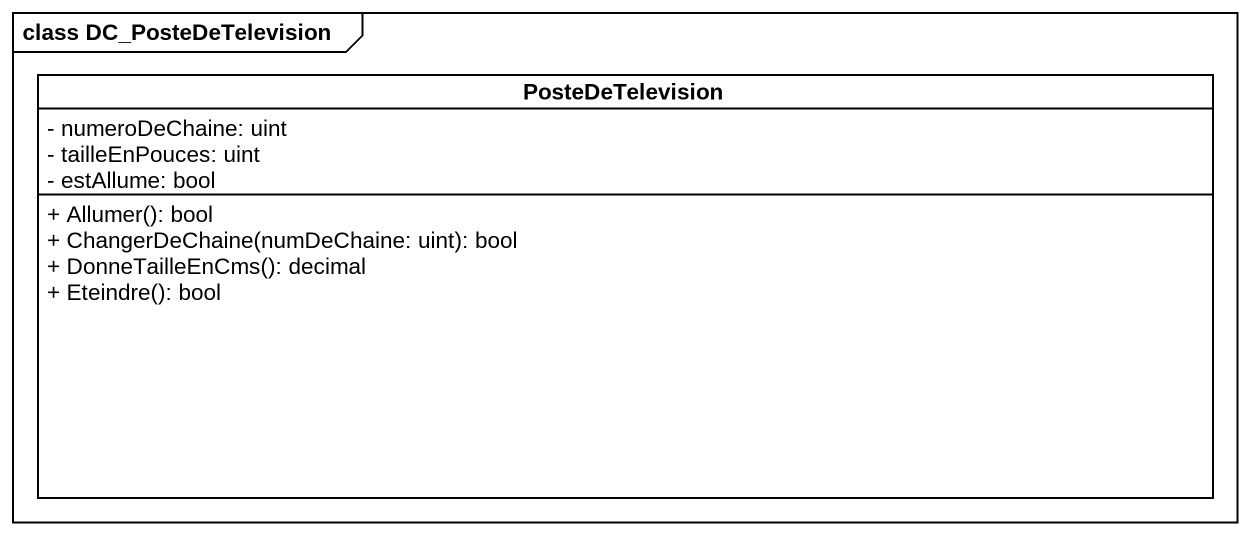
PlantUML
@startuml
mainframe class DC_PosteDeTelevision
hide circle
hide empty members
skinparam classAttributeIconSize 0
class PosteDeTelevision {
  - numeroDeChaine: uint
  - tailleEnPouces: uint
  - estAllume: bool
  + Allumer(): bool
  + ChangerDeChaine(numDeChaine: uint): bool
  + DonneTailleEnCms(): decimal
  + Eteindre(): bool
}
@enduml
